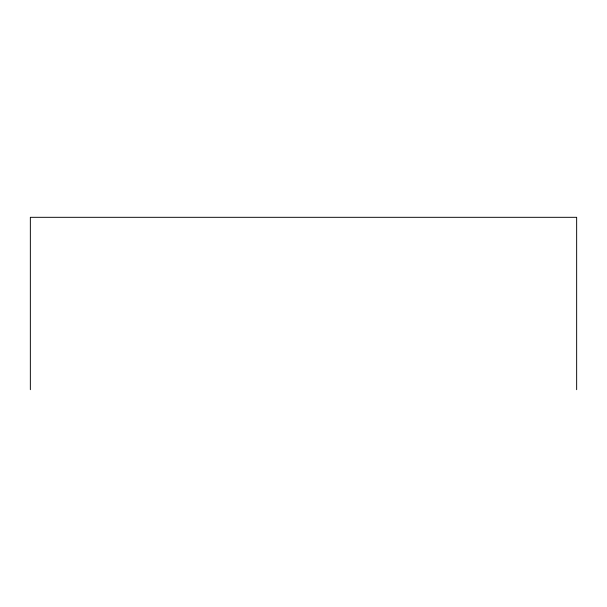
<?xml version="1.0" encoding="UTF-8"?>
<svg xmlns="http://www.w3.org/2000/svg" width="607" height="607" viewBox="0 0 607 607"><rect width="100%" height="100%" fill="white"/><g stroke="black" fill="none" stroke-linecap="round" stroke-linejoin="round"><path stroke-width="0.91" d="M576.65 389.686L576.65 217.314L30.35 217.314L30.35 389.686"/></g></svg>
